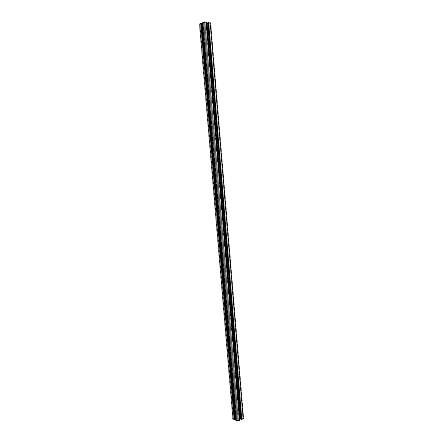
<?xml version="1.0" encoding="UTF-8"?>
<svg xmlns="http://www.w3.org/2000/svg" width="443" height="443" viewBox="0 0 443 443"><rect width="100%" height="100%" fill="white"/><g stroke="black" fill="none" stroke-linecap="round" stroke-linejoin="round"><path stroke-width="0.66" d="M241.911 418.873L241.169 419.183M235.886 420.097L237.088 420.767A0.82 0.327 -4.8 0 0 238.24 420.734L239.829 420.069L239.469 418.502M206.399 23.928C208.243 21.048 202.152 22.222 202.717 22.981M234.912 419.427L233.046 419.023L199.61 24.083L201.028 23.507L201.504 23.54L234.901 419.432M210.453 23.097L208.011 22.748L241.153 419.255L243.251 418.735A0.814 0.327 -4.6 0 0 243.423 418.297M200.989 23.817L201.51 23.584M208.188 22.671L241.335 419.333M234.64 419.532L201.233 23.512M201.332 24.149L202.794 23.961M234.557 418.906L235.964 418.856M238.627 420.185L238.312 420.18M201.338 23.939L202.672 23.778M206.322 23.235A1.279 0.338 -4.9 0 0 207.269 23.219L208.609 23.058M208.62 22.61L241.784 419.322M234.231 419.532L200.768 23.568M234.386 419.133L234.917 419.36M239.763 419.958L212.003 88.606M206.466 22.471L211.887 87.227M206.388 22.349L239.718 420.147M206.632 26.68L206.864 29.437M207.091 32.189L207.324 34.947L207.13 32.887M207.557 37.699L207.728 39.765M208.188 45.275L208.016 43.209L208.171 45.291M208.42 48.027L208.653 50.784L208.459 48.741M208.88 53.537L209.113 56.294M209.345 59.046L209.517 61.112L209.323 59.08M209.749 63.864L209.976 66.622M210.209 69.374L210.442 72.131M210.669 74.884L210.901 77.641M211.073 79.707L211.305 82.459M211.538 85.211L211.71 87.282M211.998 90.721L212.169 92.786L211.981 90.787M212.402 95.544L212.634 98.296M212.861 101.054L213.039 103.119M213.327 106.558L213.498 108.629M213.731 111.381L213.958 114.133M214.19 116.891L214.423 119.643M214.656 122.401L214.827 124.466M215.054 127.219L215.287 129.976M215.519 132.728L215.752 135.48M215.979 138.238L216.212 140.99M216.383 143.056L216.616 145.813M216.849 148.566L217.076 151.323M217.308 154.075L217.541 156.828M217.712 158.893L217.945 161.651M218.172 164.403L218.349 166.468M218.637 169.913L218.809 171.978M219.041 174.736L219.268 177.488M219.501 180.24L219.734 182.998M219.961 185.75L220.138 187.815M220.365 190.573L220.597 193.325M220.83 196.083L221.057 198.835M221.29 201.593L221.522 204.345M221.694 206.41L221.926 209.162M222.153 211.92L222.386 214.672M222.619 217.43L222.846 220.182M223.078 222.94L223.25 225.005M223.482 227.757L223.715 230.51M223.942 233.267L224.175 236.019M224.407 238.777L224.634 241.529M224.811 243.595L225.038 246.352M225.271 249.104L225.443 251.17M225.731 254.614L225.908 256.68M226.135 259.432L226.367 262.19M226.6 264.942L226.772 267.007M227.06 270.451L227.231 272.517M227.464 275.275L227.696 278.027M227.923 280.779L228.156 283.537M228.389 286.289L228.56 288.354M228.793 291.112L229.02 293.864M229.252 296.622L229.485 299.374M229.718 302.126L229.945 304.884M230.116 306.949L230.349 309.701M230.581 312.459L230.814 315.211M231.041 317.969L231.274 320.721M231.445 322.786L231.678 325.539M231.91 328.296L232.138 331.048M232.37 333.806L232.542 335.872M232.774 338.624L233.007 341.381M233.234 344.133L233.467 346.886M233.699 349.643L233.871 351.709M234.103 354.461L234.33 357.219M234.563 359.971L234.796 362.728M235.023 365.481L235.255 368.238M235.427 370.304L235.659 373.056M235.892 375.808L236.119 378.566M236.352 381.318L236.584 384.075M236.756 386.141L236.988 388.893M237.215 391.651L237.448 394.403M237.681 397.155L237.908 399.913M238.14 402.665L238.373 405.423M238.544 407.488L238.777 410.24M239.004 412.998L239.237 415.75M206.671 27.372L206.842 29.437M207.534 37.71L207.706 39.776M208.863 53.564L209.096 56.322M209.788 64.595L209.96 66.66M210.192 69.418L210.425 72.176M210.652 74.933L210.829 76.999M211.117 80.449L211.289 82.514M211.521 85.272L211.693 87.337M212.446 96.303L212.618 98.368M212.85 101.126L213.022 103.197M213.31 106.641L213.487 108.707M213.775 112.157L213.947 114.222M214.179 116.98L214.351 119.051M214.639 122.495L214.811 124.561M215.104 128.01L215.276 130.076M215.508 132.834L215.735 135.591M215.968 138.349L216.14 140.414M216.433 143.864L216.605 145.93M216.837 148.687L217.064 151.445M217.297 154.203L217.469 156.274M217.757 159.718L217.934 161.784M218.166 164.541L218.338 166.612M218.626 170.057L218.798 172.128M219.086 175.572L219.263 177.637M219.49 180.395L219.667 182.466M219.955 185.91L220.127 187.982M220.415 191.426L220.592 193.491M220.819 196.249L221.051 199.007M221.284 201.764L221.456 203.835M221.744 207.28L221.921 209.351M222.148 212.103L222.38 214.861M222.613 217.618L222.785 219.689M223.073 223.134L223.25 225.205M223.477 227.957L223.709 230.714M223.942 233.472L224.169 236.23M224.402 238.987L224.573 241.058M224.806 243.816L225.038 246.568M225.271 249.326L225.443 251.397M225.731 254.841L225.902 256.912M226.135 259.67L226.307 261.735M226.6 265.18L226.772 267.251M227.06 270.695L227.231 272.766M227.464 275.524L227.696 278.282M227.929 281.034L228.101 283.105M228.389 286.549L228.56 288.62M228.793 291.378L229.025 294.135M229.252 296.893L229.43 298.959M229.718 302.403L229.889 304.474M230.122 307.232L230.354 309.989M230.581 312.747L230.814 315.499M231.047 318.257L231.218 320.328M231.451 323.085L231.683 325.843M231.91 328.601L232.143 331.358M232.376 334.111L232.547 336.182M232.78 338.939L232.952 341.005M233.239 344.455L233.417 346.52M233.705 349.964L233.876 352.035M234.109 354.793L234.341 357.551M234.569 360.309L234.746 362.374M235.034 365.824L235.205 367.889M235.438 370.647L235.665 373.405M235.897 376.162L236.069 378.228M236.363 381.678L236.534 383.743M236.767 386.501L236.994 389.259M237.226 392.016L237.459 394.774M237.692 397.532L237.863 399.597M238.096 402.355L238.323 405.112M238.555 407.87L238.788 410.628M239.021 413.385L239.192 415.451M204.76 22.161L238.24 420.734M203.564 22.311L237.088 420.767M204.345 42.279L204.461 43.658M205.214 52.617L205.331 53.996M205.679 58.133L205.796 59.512M207.014 73.987L207.13 75.365M207.418 78.81L207.534 80.189M207.883 84.325L208 85.704M209.223 100.173L209.34 101.552M210.558 116.027L210.674 117.406M210.962 120.85L211.078 122.229M211.427 126.366L211.544 127.745M212.762 142.22L212.878 143.598M214.102 158.068L214.213 159.447M214.971 168.406L215.088 169.785M216.306 184.26L216.422 185.639M217.175 194.599L217.291 195.978M217.64 200.114L217.757 201.493M218.515 210.453L218.632 211.832M219.85 226.307L219.966 227.685M220.254 231.13L220.37 232.509M220.719 236.645L220.835 238.018M221.184 242.155L221.301 243.534M222.054 252.493L222.17 253.872M222.519 258.009L222.635 259.388M223.388 268.347L223.505 269.726M224.263 278.686L224.379 280.065M224.728 284.201L224.845 285.58M225.598 294.54L225.714 295.918M226.063 300.049L226.179 301.428M226.932 310.388L227.049 311.767M227.802 320.726L227.918 322.105M228.267 326.242L228.383 327.621M229.142 336.58L229.258 337.959M229.607 342.096L229.723 343.475M230.011 346.919L230.127 348.298M230.476 352.434L230.593 353.813M231.346 362.773L231.462 364.152M231.811 368.288L231.927 369.661M233.145 384.136L233.262 385.515M233.555 388.965L233.671 390.338M234.02 394.475L234.137 395.854M234.89 404.813L235.006 406.192M235.355 410.329L235.471 411.708M202.905 26.536L203.138 29.293M203.37 32.051L203.542 34.117M203.835 37.566L204.007 39.632M204.24 42.39L204.472 45.147M204.705 47.91L204.882 49.976M205.115 52.734L205.347 55.491M205.574 58.249L205.751 60.32M206.039 63.764L206.216 65.835M206.449 68.593L206.682 71.351M206.914 74.108L207.086 76.179M207.318 78.937L207.551 81.695M207.784 84.452L208.016 87.21M208.249 89.968L208.426 92.033M208.659 94.791L208.891 97.549M209.124 100.312L209.295 102.377M209.589 105.827L209.76 107.893M209.993 110.65L210.226 113.408M210.458 116.166L210.63 118.237M210.862 120.994L211.095 123.752M211.328 126.51L211.505 128.581M211.793 132.025L211.97 134.096M212.203 136.854L212.435 139.611M212.668 142.369L212.839 144.435M213.133 147.884L213.304 149.95M213.598 153.4L213.77 155.471M214.002 158.229L214.174 160.294M214.406 163.052L214.639 165.809M214.872 168.567L215.049 170.638M215.337 174.082L215.514 176.153M215.747 178.911L215.979 181.669M216.212 184.426L216.383 186.497M216.677 189.942L216.849 192.013M217.081 194.77L217.314 197.528M217.546 200.286L217.723 202.351M217.95 205.115L218.183 207.872M218.416 210.63L218.593 212.695M218.881 216.145L219.058 218.211M219.291 220.968L219.523 223.726M219.756 226.484L219.927 228.555M220.16 231.312L220.392 234.07M220.625 236.828L220.858 239.585M221.09 242.343L221.267 244.414M221.5 247.172L221.733 249.93M221.965 252.687L222.137 254.753M222.425 258.203L222.602 260.274M222.835 263.031L223.067 265.789M223.3 268.547L223.471 270.612M223.704 273.37L223.936 276.127M224.169 278.885L224.402 281.648M224.634 284.406L224.811 286.471M225.044 289.229L225.277 291.987M225.509 294.745L225.681 296.816M225.974 300.26L226.146 302.331M226.434 305.775L226.611 307.846M226.844 310.604L227.015 312.675M227.248 315.433L227.48 318.19M227.713 320.948L227.946 323.706M228.178 326.463L228.355 328.529M228.588 331.286L228.821 334.05M229.053 336.807L229.225 338.873M229.518 342.323L229.69 344.388M229.923 347.146L230.155 349.904M230.388 352.661L230.559 354.732M230.792 357.49L231.024 360.248M231.257 363.005L231.49 365.763M231.722 368.521L231.899 370.592M232.132 373.349L232.365 376.107M232.597 378.865L232.769 380.93M233.001 383.688L233.234 386.451M233.467 389.209L233.699 391.966M233.932 394.724L234.109 396.79M234.336 399.547L234.569 402.305M234.801 405.063L235.034 407.82M235.266 410.578L235.443 412.649M235.731 416.099L235.909 418.164M202.468 22.953L202.645 25.024M202.816 27.089L203.11 30.539M203.226 31.918L203.575 36.055M203.691 37.433L203.979 40.878M204.096 42.257L204.444 46.393M204.561 47.772L205.319 56.737M205.436 58.116L205.785 62.253M205.901 63.631L206.189 67.076M206.366 69.147L206.654 72.591M206.77 73.97L207.523 82.935M207.64 84.314L207.988 88.45M208.105 89.829L208.454 93.966M208.57 95.345L208.863 98.789M208.98 100.168L209.329 104.304M209.445 105.683L209.733 109.133M209.91 111.199L210.198 114.648M210.314 116.027L211.073 124.987M211.189 126.366L211.538 130.502M211.654 131.887L212.003 136.023M212.119 137.402L212.407 140.846M212.524 142.225L212.873 146.362M212.989 147.74L213.277 151.19M213.454 153.256L213.742 156.706M213.858 158.085L214.617 167.044M214.733 168.423L215.082 172.56M215.198 173.938L215.547 178.075M215.663 179.454L215.951 182.904M216.068 184.282L216.417 188.419M216.533 189.798L216.826 193.242M216.943 194.621L217.286 198.757M217.402 200.136L217.751 204.273M217.867 205.652L218.161 209.102M218.277 210.48L218.626 214.617M218.742 215.996L219.091 220.132M219.207 221.511L219.495 224.955M219.612 226.334L220.37 235.299M220.487 236.678L220.835 240.815M220.952 242.194L221.301 246.33M221.417 247.709L221.705 251.153M221.821 252.532L222.17 256.669M222.286 258.047L222.635 262.184M222.751 263.563L223.039 267.013M223.156 268.392L223.914 277.357M224.031 278.736L224.379 282.872M224.496 284.251L224.845 288.387M224.961 289.766L225.249 293.211M225.365 294.589L225.714 298.726M225.83 300.105L226.179 304.241M226.295 305.62L226.589 309.07M226.705 310.449L227.054 314.585M227.165 315.964L227.458 319.409M227.575 320.787L227.923 324.924M228.04 326.303L228.389 330.439M228.505 331.818L228.793 335.268M228.909 336.647L229.258 340.783M229.374 342.162L230.133 351.122M230.249 352.501L230.598 356.637M230.714 358.016L231.002 361.466M231.119 362.845L231.467 366.981M231.584 368.36L231.933 372.497M232.049 373.875L232.337 377.32M232.453 378.699L233.212 387.664M233.328 389.043L233.677 393.179M233.793 394.558L234.142 398.694M234.258 400.073L234.546 403.523M234.663 404.902L235.011 409.039M235.128 410.417L235.477 414.554M235.593 415.933L235.886 419.377M202.39 22.837L235.892 420.252M216.084 190.562L215.968 189.183L216.057 190.562M228.821 341.525L228.937 342.904M228.798 341.575L228.915 342.954M200.336 30.584L200.452 31.962M200.745 35.407L200.923 37.478M201.211 40.922L201.327 42.301M201.681 46.437L201.798 47.811M202.556 56.77L202.672 58.149M202.96 61.594L203.138 63.665M203.426 67.109L203.547 68.488M203.896 72.619L204.013 73.998M204.301 77.447L204.422 78.826M204.771 82.957L204.887 84.336M205.236 88.473L205.353 89.851M205.646 93.296L205.762 94.675M206.111 98.806L206.228 100.184M206.521 103.634L206.637 105.008M206.986 109.144L207.102 110.523M207.451 114.659L207.568 116.038M207.861 119.483L207.977 120.861M208.326 124.992L208.443 126.371M208.736 129.816L208.852 131.194M209.201 135.331L209.317 136.71M209.672 140.846L209.788 142.225M210.076 145.669L210.192 147.048M210.547 151.179L210.663 152.558M210.951 156.002L211.067 157.381M211.422 161.518L211.538 162.897M211.887 167.033L212.003 168.406M212.297 171.856L212.413 173.235M212.701 176.679L212.878 178.745M213.166 182.189L213.288 183.568M213.637 187.705L213.753 189.083M214.102 193.214L214.218 194.593M214.512 198.043L214.628 199.416M214.916 202.866L215.093 204.932M215.387 208.376L215.503 209.755M215.852 213.891L215.968 215.27M216.727 224.23L216.843 225.603M217.136 229.053L217.308 231.119M217.602 234.563L217.718 235.942M218.067 240.078L218.183 241.457M218.477 244.901L218.593 246.28M218.942 250.411L219.058 251.79M219.351 255.24L219.529 257.305M219.817 260.75L219.933 262.129M220.287 266.265L220.404 267.644M220.692 271.088L220.808 272.467M221.162 276.598L221.279 277.977M221.566 281.427L221.744 283.492M222.037 286.937L222.153 288.315M222.502 292.452L222.619 293.831M222.912 297.275L223.028 298.654M223.377 302.785L223.494 304.164M223.842 308.3L223.959 309.679M224.252 313.123L224.368 314.502M224.717 318.639L224.834 320.012M225.127 323.462L225.243 324.841M225.592 328.972L225.708 330.351M226.057 334.487L226.174 335.866M226.467 339.31L226.583 340.689M226.877 344.133L227.049 346.199M227.342 349.649L227.458 351.028M227.807 355.159L227.923 356.537M228.278 360.674L228.394 362.053M228.682 365.497L228.798 366.876M229.092 370.32L229.269 372.386M229.557 375.836L229.673 377.209M230.028 381.345L230.144 382.724M230.493 386.861L230.609 388.24M230.903 391.684L231.019 393.063M231.307 396.507L231.484 398.573M231.778 402.017L231.894 403.396M232.243 407.532L232.359 408.911M232.653 412.355L232.824 414.426M210.624 25.168L210.968 29.304M211.084 30.683L211.366 34.133M211.544 36.199L211.826 39.648M212.003 41.72L212.286 45.169M212.402 46.548L212.69 49.993M212.861 52.064L213.149 55.513M213.321 57.579L213.609 61.029M213.725 62.408L214.069 66.544M214.185 67.923L214.473 71.373M214.645 73.444L214.933 76.888M215.104 78.959L215.392 82.409M215.503 83.788L215.791 87.238M215.962 89.303L216.25 92.753M216.422 94.824L216.71 98.268M216.826 99.647L217.114 103.097M217.286 105.168L217.574 108.613M217.746 110.684L218.034 114.133M218.205 116.199L218.493 119.649M218.604 121.028L218.892 124.477M219.064 126.548L219.351 129.993M219.523 132.064L219.811 135.514M219.927 136.893L220.215 140.337M220.387 142.408L220.675 145.858M220.847 147.923L221.135 151.373M221.306 153.444L221.594 156.888M221.71 158.267L221.993 161.717M222.164 163.788L222.452 167.238M222.624 169.304L222.912 172.753M223.028 174.132L223.316 177.582M223.488 179.648L223.776 183.097M223.948 185.168L224.236 188.613M224.407 190.684L224.695 194.134M224.811 195.513L225.094 198.957M225.271 201.028L225.553 204.478M225.731 206.543L226.013 209.993M226.129 211.372L226.417 214.822M226.589 216.893L226.877 220.337M227.049 222.408L227.337 225.858M227.508 227.923L227.741 230.681M227.912 232.752L228.2 236.202M228.372 238.268L228.66 241.717M228.832 243.788L229.12 247.233M229.23 248.612L229.518 252.061M229.69 254.132L229.978 257.582M230.15 259.648L230.438 263.098M230.554 264.477L230.842 267.926M231.013 269.992L231.301 273.442M231.473 275.513L231.761 278.957M231.933 281.028L232.221 284.478M232.331 285.857L232.619 289.301M232.791 291.372L233.079 294.822M233.251 296.888L233.539 300.337M233.655 301.716L233.943 305.166M234.114 307.237L234.402 310.681M234.574 312.752L234.862 316.202M235.034 318.268L235.322 321.718M235.432 323.097L235.72 326.546M235.892 328.612L236.18 332.062M236.352 334.133L236.64 337.577M236.756 338.961L237.044 342.406M237.215 344.477L237.503 347.927M237.675 349.992L237.963 353.442M238.135 355.513L238.362 358.271M238.539 360.336L238.821 363.786M238.999 365.857L239.281 369.301M239.458 371.372L239.741 374.822M239.857 376.201L240.145 379.651M240.316 381.716L240.604 385.166M240.776 387.232L241.064 390.682M241.236 392.753L241.468 395.51M241.64 397.581L241.928 401.026M242.099 403.097L242.387 406.547M242.559 408.612L242.842 412.062M242.958 413.441L243.246 416.891M210.27 22.798L243.251 418.735M207.269 23.219L240.366 418.729A1.218 0.487 -4.7 0 0 239.48 418.901M233.046 419.023A0.808 0.321 -5 0 1 233.173 418.557M240.438 418.441A1.207 0.482 -4.7 0 1 239.99 418.413"/></g></svg>
